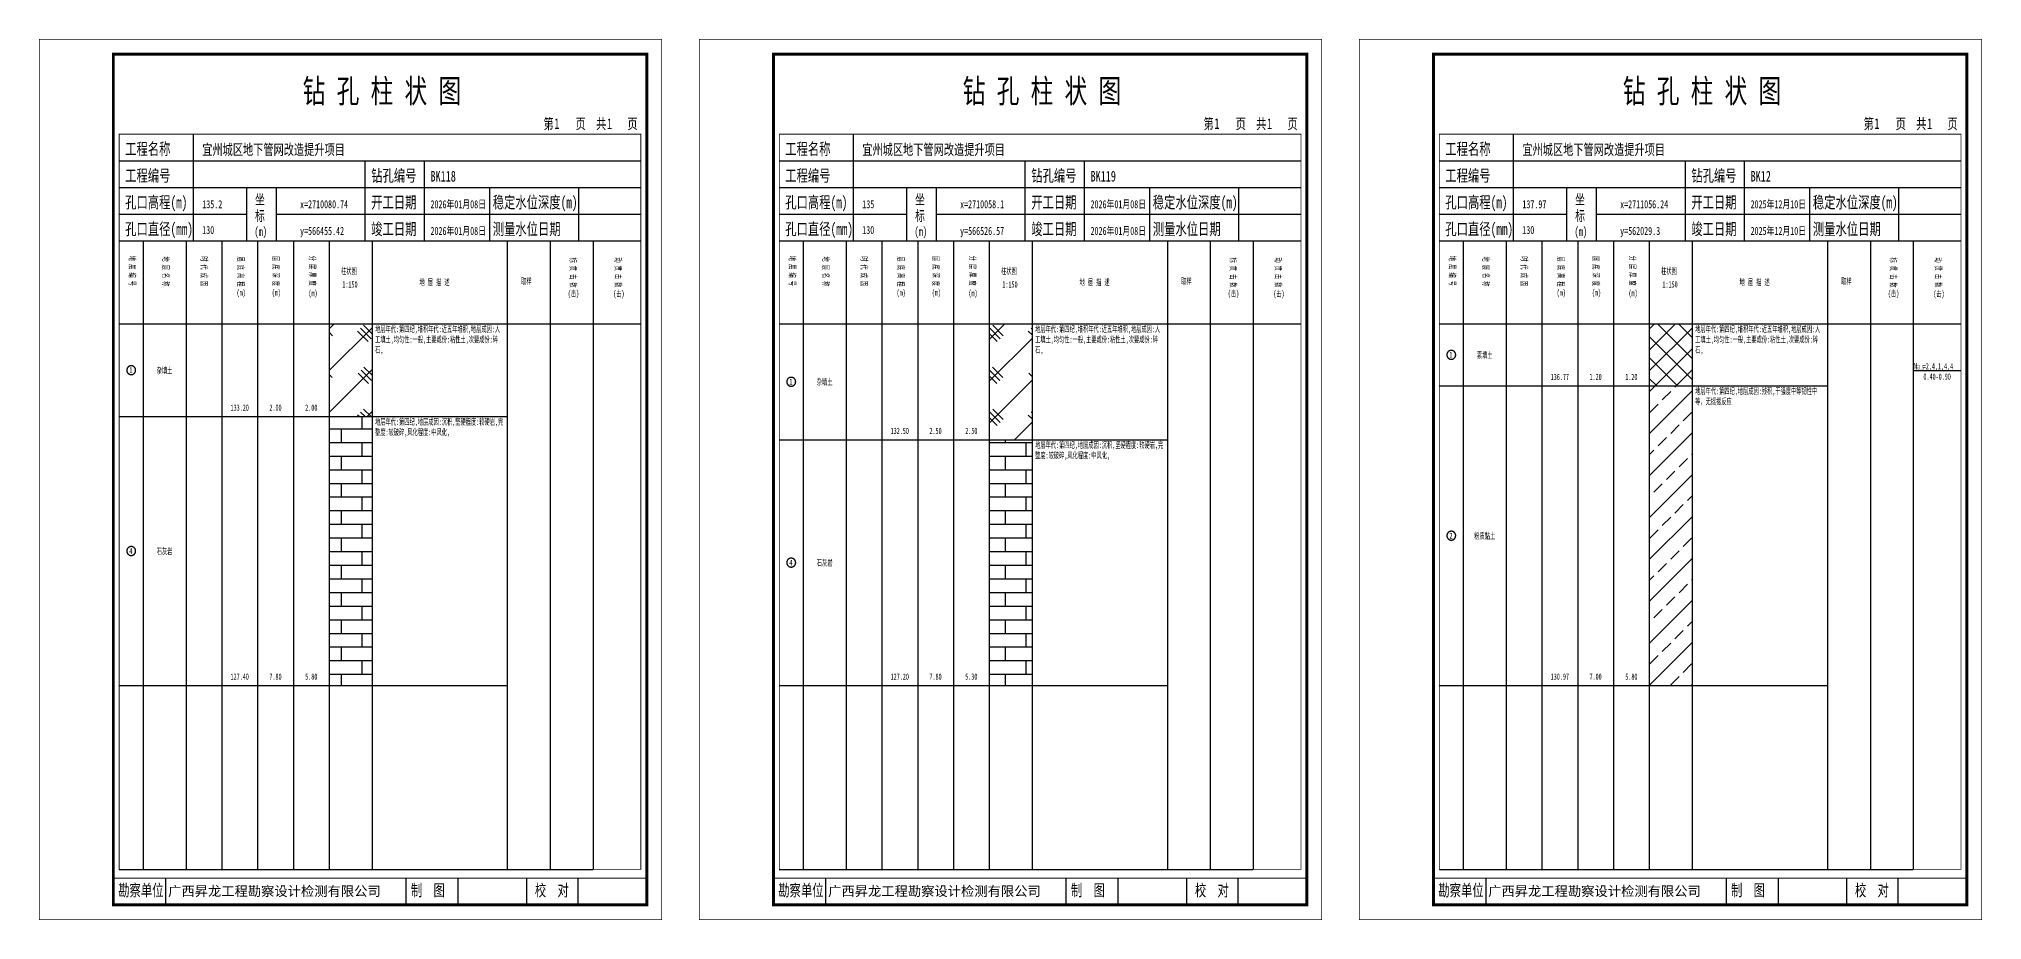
# Model space of a CAD drawing. Header units: millimetres. Extents: x 0 to 2711117, y 0 to 567555.
# Drawn here: x 4231 to 4887, y 0 to 297 of the extents above; entities that cross this region are included whole.
import ezdxf
from ezdxf.enums import TextEntityAlignment as Align

# ---------------------------------------------------------------- set-up
doc = ezdxf.new("R2010")
doc.units = ezdxf.units.MM
doc.layers.add('GICAD_POU_TEXTS', color=7, linetype='Continuous')
doc.layers.add('勘察点图例', color=7, linetype='Continuous')
doc.styles.add('HEAD_FONT', font='simfang.ttf', dxfattribs={"width": 0.6})
doc.styles.add('HEAD_FONT2', font='simfang.ttf', dxfattribs={"width": 0.6})
doc.styles.add('HT', font='simhei.ttf')
doc.styles.add('LZ_FONT', font='simfang.ttf', dxfattribs={"width": 0.7, "height": 8})
doc.styles.add('成果图图块', font='simfang.ttf', dxfattribs={"height": 2.5})
doc.styles.add('成果图表体', font='simfang.ttf', dxfattribs={"width": 0.6, "height": 2.1})
pattern_1 = [(45, (0, 0), (-7.071068, 7.071068), []), (135, (2.5, -1), (-14.14214, -14.14214), [5, -15]), (135, (1.5, -2), (-14.14214, -14.14214), [5, -15]), (135, (0.5, -3), (-14.14214, -14.14214), [5, -15]), (135, (16.5, -1), (-14.14214, -14.14214), [5, -15]), (135, (15.5, -2), (-14.14214, -14.14214), [5, -15]), (135, (14.5, -3), (-14.14214, -14.14214), [5, -15])]
pattern_2 = [(0, (0, 0), (0, 4.6), []), (90, (0, 0), (-7, 4.6), [4.6, -4.6])]

# ---------------------------------------------------------------- blocks, each defined once
blk = doc.blocks.new('BK118')
for p, q in [((52, 229), (52, 265)), ((27, 256), (203, 256)), ((110, 229), (110, 256)), ((130, 229), (130, 256)), ((27, 247), (203, 247)), ((70, 229), (70, 247)), ((80, 229), (80, 247)), ((152, 229), (152, 247)), ((182, 229), (182, 247)), ((27, 238), (70, 238)), ((80, 238), (203, 238)), ((27, 229), (35.05, 229)), ((35.05, 229), (35.05, 17)), ((35.05, 229), (49.53, 229)), ((49.53, 229), (49.53, 17)), ((49.53, 229), (61.6, 229)), ((61.6, 229), (61.6, 17)), ((61.6, 229), (73.68, 229)), ((73.68, 229), (73.68, 17)), ((73.68, 229), (85.75, 229)), ((85.75, 229), (85.75, 17)), ((85.75, 229), (97.82, 229)), ((97.82, 229), (97.82, 17)), ((97.82, 229), (112.3, 229)), ((112.3, 229), (112.3, 17)), ((112.3, 229), (157.93, 229)), ((157.93, 229), (157.93, 17)), ((157.93, 229), (172.42, 229)), ((172.42, 229), (172.42, 17)), ((172.42, 229), (186.9, 229)), ((186.9, 229), (186.9, 17)), ((186.9, 229), (203, 229)), ((27, 201), (203, 201)), ((27, 17), (35.05, 17)), ((35.05, 17), (49.53, 17)), ((42.74, 4.95), (42.74, 13.95)), ((42.74, 4.95), (42.74, 13.95)), ((49.53, 17), (61.6, 17)), ((61.6, 17), (73.68, 17)), ((73.68, 17), (85.75, 17)), ((85.75, 17), (97.82, 17)), ((97.82, 17), (112.3, 17)), ((112.3, 17), (157.93, 17)), ((123.83, 4.95), (123.83, 13.95)), ((141.38, 4.95), (141.38, 13.95)), ((157.93, 17), (172.42, 17)), ((164.48, 4.95), (164.48, 13.95)), ((172.42, 17), (186.9, 17)), ((181.84, 4.95), (181.84, 13.95)), ((181.84, 4.95), (181.84, 13.95))]:
    blk.add_line(p, q)
for points, const_width in [([(0, 0), (210, 0), (210, 297), (0, 297)], 0.25), ([(25, 5), (205, 5), (205, 292), (25, 292)], 1), ([(27, 265), (203, 265), (203, 17), (27, 17)], 0.3)]:
    blk.add_lwpolyline(points, close=True, dxfattribs=dict(const_width=const_width))
at = {"const_width": 0.3}
for points in [[(27, 229), (203, 229)], [(25, 14), (205, 14)]]:
    blk.add_lwpolyline(points, dxfattribs=at)
at = {"style": 'LZ_FONT', "width": 0.7}
for s, height, p in [('钻 孔 柱 状 图', 8, (88.9, 275.54)), ('第', 3.6, (170.12, 266.7)), ('1', 3.6, (173.78, 266.75)), ('页', 3.6, (180.96, 266.7)), ('共', 3.6, (187.88, 266.7)), ('1', 3.6, (191.54, 266.7)), ('页', 3.6, (198.44, 266.7)), ('工程名称', 4, (29, 258)), ('宜州城区地下管网改造提升项目', 3.6, (55, 258)), ('工程编号', 4, (29, 249)), ('钻孔编号', 4, (112, 249)), ('BK118', 3.6, (132, 249)), ('孔口高程(m)', 4, (29, 240)), ('135.2', 2.7, (55, 240)), ('坐', 3.5, (72.79, 241.24)), ('x=2710080.74', 2.7, (88, 240)), ('开工日期', 4, (112, 240)), ('2026年01月08日', 2.7, (132, 240)), ('稳定水位深度(m)', 4, (153, 240)), ('标', 3.5, (72.79, 235.7)), ('孔口直径(mm)', 4, (29, 231)), ('130', 2.7, (54.98, 231.31)), ('(m) ', 3, (72.59, 230.65)), ('y=566455.42', 2.7, (88, 231)), ('竣工日期', 4, (112, 231)), ('2026年01月08日', 2.7, (132, 231)), ('测量水位日期', 4, (153, 231)), ('勘察单位', 4, (26.65, 7.95)), ('制  图', 4, (125.4, 7.95)), ('校  对', 4, (167.22, 7.95))]:
    blk.add_text(s, height=height, dxfattribs=at).set_placement(p)
at = {"style": 'HT'}
blk.add_text('广西昇龙工程勘察设计检测有限公司', height=3.2865, dxfattribs=at).set_placement((43.48, 8.02))
at = {"char_height": 2.1, "width": 22.806, "attachment_point": 1, "rotation": 270, "style": 'HEAD_FONT'}
for s, insert in [('地 层 编 号', (32.46, 223.92)), ('地 层 名 称', (43.79, 223.76)), ('时 代 成 因', (56.67, 223.83)), ('层 底 高 程', (69.07, 223.71)), ('层 底 深 度', (80.9, 223.91)), ('分 层 厚 度', (93.26, 224.01)), ('标 贯 击 数', (181.21, 223.37)), ('动 贯 击 数', (196.38, 223.43))]:
    blk.add_mtext(s, dxfattribs=dict(at, insert=insert))
at = {"char_height": 2.1, "attachment_point": 1}
for s, insert, width, style in [('柱状图', (101.82, 219.87), 7.855, 'HEAD_FONT2'), ('地 层 描 述', (128.29, 216.11), 22.0781, 'HEAD_FONT2'), ('取样', (162.58, 216.44), 7.855, 'HEAD_FONT2'), ('(m)', (66.58, 212.56), 4.7944, 'HEAD_FONT'), ('(m)', (78.47, 212.61), 4.7944, 'HEAD_FONT'), ('(m)', (90.81, 212.43), 4.7944, 'HEAD_FONT'), ('1:150', (102.26, 215.36), 6.9223, 'HEAD_FONT2'), ('(击)', (178.33, 212.31), 7.855, 'HEAD_FONT2'), ('(击)', (193.64, 212.22), 7.855, 'HEAD_FONT2')]:
    blk.add_mtext(s, dxfattribs=dict(at, insert=insert, width=width, style=style))
blk = doc.blocks.new('BK118_0')
at = {"color": 7}
blk.add_polyline3d([(-1.5, 0.02, 0), (-1.5, -0.06, 0), (-1.49, -0.13, 0), (-1.48, -0.2, 0), (-1.47, -0.28, 0), (-1.46, -0.35, 0), (-1.44, -0.42, 0), (-1.41, -0.49, 0), (-1.39, -0.56, 0), (-1.36, -0.63, 0), (-1.32, -0.69, 0), (-1.29, -0.76, 0), (-1.25, -0.82, 0), (-1.2, -0.88, 0), (-1.16, -0.94, 0), (-1.11, -0.99, 0), (-1.06, -1.04, 0), (-1.01, -1.1, 0), (-0.95, -1.14, 0), (-0.89, -1.19, 0), (-0.83, -1.23, 0), (-0.77, -1.27, 0), (-0.71, -1.31, 0), (-0.64, -1.34, 0), (-0.57, -1.37, 0), (-0.51, -1.4, 0), (-0.44, -1.42, 0), (-0.36, -1.44, 0), (-0.29, -1.46, 0), (-0.22, -1.47, 0), (-0.15, -1.48, 0), (-0.07, -1.48, 0), (0, -1.48, 0), (0.07, -1.48, 0), (0.15, -1.48, 0), (0.22, -1.47, 0), (0.29, -1.46, 0), (0.36, -1.44, 0), (0.44, -1.42, 0), (0.51, -1.4, 0), (0.57, -1.37, 0), (0.64, -1.34, 0), (0.71, -1.31, 0), (0.77, -1.27, 0), (0.83, -1.23, 0), (0.89, -1.19, 0), (0.95, -1.14, 0), (1.01, -1.1, 0), (1.06, -1.04, 0), (1.11, -0.99, 0), (1.16, -0.94, 0), (1.2, -0.88, 0), (1.25, -0.82, 0), (1.29, -0.76, 0), (1.32, -0.69, 0), (1.36, -0.63, 0), (1.39, -0.56, 0), (1.41, -0.49, 0), (1.44, -0.42, 0), (1.46, -0.35, 0), (1.47, -0.28, 0), (1.48, -0.2, 0), (1.49, -0.13, 0), (1.5, -0.06, 0), (1.5, 0.02, 0), (1.5, 0.09, 0), (1.49, 0.16, 0), (1.48, 0.24, 0), (1.47, 0.31, 0), (1.46, 0.38, 0), (1.44, 0.45, 0), (1.41, 0.52, 0), (1.39, 0.59, 0), (1.36, 0.66, 0), (1.32, 0.72, 0), (1.29, 0.79, 0), (1.25, 0.85, 0), (1.2, 0.91, 0), (1.16, 0.97, 0), (1.11, 1.02, 0), (1.06, 1.08, 0), (1.01, 1.13, 0), (0.95, 1.18, 0), (0.89, 1.22, 0), (0.83, 1.26, 0), (0.77, 1.3, 0), (0.71, 1.34, 0), (0.64, 1.37, 0), (0.57, 1.4, 0), (0.51, 1.43, 0), (0.44, 1.45, 0), (0.36, 1.47, 0), (0.29, 1.49, 0), (0.22, 1.5, 0), (0.15, 1.51, 0), (0.07, 1.51, 0), (0, 1.52, 0), (-0.07, 1.51, 0), (-0.15, 1.51, 0), (-0.22, 1.5, 0), (-0.29, 1.49, 0), (-0.36, 1.47, 0), (-0.44, 1.45, 0), (-0.51, 1.43, 0), (-0.57, 1.4, 0), (-0.64, 1.37, 0), (-0.71, 1.34, 0), (-0.77, 1.3, 0), (-0.83, 1.26, 0), (-0.89, 1.22, 0), (-0.95, 1.18, 0), (-1.01, 1.13, 0), (-1.06, 1.08, 0), (-1.11, 1.02, 0), (-1.16, 0.97, 0), (-1.2, 0.91, 0), (-1.25, 0.85, 0), (-1.29, 0.79, 0), (-1.32, 0.72, 0), (-1.36, 0.66, 0), (-1.39, 0.59, 0), (-1.41, 0.52, 0), (-1.44, 0.45, 0), (-1.46, 0.38, 0), (-1.47, 0.31, 0), (-1.48, 0.24, 0), (-1.49, 0.16, 0), (-1.5, 0.09, 0), (-1.5, 0.02, 0)], dxfattribs=at)
at = {"layer": 'GICAD_POU_TEXTS', "color": 7, "style": '成果图图块', "width": 0.7}
blk.add_text('1', height=2, dxfattribs=at).set_placement((-0.09, -0.99), align=Align.CENTER)
blk = doc.blocks.new('BK118_1')
at = {"color": 7}
blk.add_polyline3d([(-1.5, 0.02, 0), (-1.5, -0.06, 0), (-1.49, -0.13, 0), (-1.48, -0.2, 0), (-1.47, -0.28, 0), (-1.46, -0.35, 0), (-1.44, -0.42, 0), (-1.41, -0.49, 0), (-1.39, -0.56, 0), (-1.36, -0.63, 0), (-1.32, -0.69, 0), (-1.29, -0.76, 0), (-1.25, -0.82, 0), (-1.2, -0.88, 0), (-1.16, -0.94, 0), (-1.11, -0.99, 0), (-1.06, -1.04, 0), (-1.01, -1.1, 0), (-0.95, -1.14, 0), (-0.89, -1.19, 0), (-0.83, -1.23, 0), (-0.77, -1.27, 0), (-0.71, -1.31, 0), (-0.64, -1.34, 0), (-0.57, -1.37, 0), (-0.51, -1.4, 0), (-0.44, -1.42, 0), (-0.36, -1.44, 0), (-0.29, -1.46, 0), (-0.22, -1.47, 0), (-0.15, -1.48, 0), (-0.07, -1.48, 0), (0, -1.48, 0), (0.07, -1.48, 0), (0.15, -1.48, 0), (0.22, -1.47, 0), (0.29, -1.46, 0), (0.36, -1.44, 0), (0.44, -1.42, 0), (0.51, -1.4, 0), (0.57, -1.37, 0), (0.64, -1.34, 0), (0.71, -1.31, 0), (0.77, -1.27, 0), (0.83, -1.23, 0), (0.89, -1.19, 0), (0.95, -1.14, 0), (1.01, -1.1, 0), (1.06, -1.04, 0), (1.11, -0.99, 0), (1.16, -0.94, 0), (1.2, -0.88, 0), (1.25, -0.82, 0), (1.29, -0.76, 0), (1.32, -0.69, 0), (1.36, -0.63, 0), (1.39, -0.56, 0), (1.41, -0.49, 0), (1.44, -0.42, 0), (1.46, -0.35, 0), (1.47, -0.28, 0), (1.48, -0.2, 0), (1.49, -0.13, 0), (1.5, -0.06, 0), (1.5, 0.02, 0), (1.5, 0.09, 0), (1.49, 0.16, 0), (1.48, 0.24, 0), (1.47, 0.31, 0), (1.46, 0.38, 0), (1.44, 0.45, 0), (1.41, 0.52, 0), (1.39, 0.59, 0), (1.36, 0.66, 0), (1.32, 0.72, 0), (1.29, 0.79, 0), (1.25, 0.85, 0), (1.2, 0.91, 0), (1.16, 0.97, 0), (1.11, 1.02, 0), (1.06, 1.08, 0), (1.01, 1.13, 0), (0.95, 1.18, 0), (0.89, 1.22, 0), (0.83, 1.26, 0), (0.77, 1.3, 0), (0.71, 1.34, 0), (0.64, 1.37, 0), (0.57, 1.4, 0), (0.51, 1.43, 0), (0.44, 1.45, 0), (0.36, 1.47, 0), (0.29, 1.49, 0), (0.22, 1.5, 0), (0.15, 1.51, 0), (0.07, 1.51, 0), (0, 1.52, 0), (-0.07, 1.51, 0), (-0.15, 1.51, 0), (-0.22, 1.5, 0), (-0.29, 1.49, 0), (-0.36, 1.47, 0), (-0.44, 1.45, 0), (-0.51, 1.43, 0), (-0.57, 1.4, 0), (-0.64, 1.37, 0), (-0.71, 1.34, 0), (-0.77, 1.3, 0), (-0.83, 1.26, 0), (-0.89, 1.22, 0), (-0.95, 1.18, 0), (-1.01, 1.13, 0), (-1.06, 1.08, 0), (-1.11, 1.02, 0), (-1.16, 0.97, 0), (-1.2, 0.91, 0), (-1.25, 0.85, 0), (-1.29, 0.79, 0), (-1.32, 0.72, 0), (-1.36, 0.66, 0), (-1.39, 0.59, 0), (-1.41, 0.52, 0), (-1.44, 0.45, 0), (-1.46, 0.38, 0), (-1.47, 0.31, 0), (-1.48, 0.24, 0), (-1.49, 0.16, 0), (-1.5, 0.09, 0), (-1.5, 0.02, 0)], dxfattribs=at)
at = {"layer": 'GICAD_POU_TEXTS', "color": 7, "style": '成果图图块', "width": 0.7}
blk.add_text('4', height=2, dxfattribs=at).set_placement((-0.09, -0.99), align=Align.CENTER)
blk = doc.blocks.new('BK119')
for p, q in [((52, 229), (52, 265)), ((27, 256), (203, 256)), ((110, 229), (110, 256)), ((130, 229), (130, 256)), ((27, 247), (203, 247)), ((70, 229), (70, 247)), ((80, 229), (80, 247)), ((152, 229), (152, 247)), ((182, 229), (182, 247)), ((27, 238), (70, 238)), ((80, 238), (203, 238)), ((27, 229), (35.05, 229)), ((35.05, 229), (35.05, 17)), ((35.05, 229), (49.53, 229)), ((49.53, 229), (49.53, 17)), ((49.53, 229), (61.6, 229)), ((61.6, 229), (61.6, 17)), ((61.6, 229), (73.68, 229)), ((73.68, 229), (73.68, 17)), ((73.68, 229), (85.75, 229)), ((85.75, 229), (85.75, 17)), ((85.75, 229), (97.82, 229)), ((97.82, 229), (97.82, 17)), ((97.82, 229), (112.3, 229)), ((112.3, 229), (112.3, 17)), ((112.3, 229), (157.93, 229)), ((157.93, 229), (157.93, 17)), ((157.93, 229), (172.42, 229)), ((172.42, 229), (172.42, 17)), ((172.42, 229), (186.9, 229)), ((186.9, 229), (186.9, 17)), ((186.9, 229), (203, 229)), ((27, 201), (203, 201)), ((27, 17), (35.05, 17)), ((35.05, 17), (49.53, 17)), ((42.74, 4.95), (42.74, 13.95)), ((42.74, 4.95), (42.74, 13.95)), ((49.53, 17), (61.6, 17)), ((61.6, 17), (73.68, 17)), ((73.68, 17), (85.75, 17)), ((85.75, 17), (97.82, 17)), ((97.82, 17), (112.3, 17)), ((112.3, 17), (157.93, 17)), ((123.83, 4.95), (123.83, 13.95)), ((141.38, 4.95), (141.38, 13.95)), ((157.93, 17), (172.42, 17)), ((164.48, 4.95), (164.48, 13.95)), ((172.42, 17), (186.9, 17)), ((181.84, 4.95), (181.84, 13.95)), ((181.84, 4.95), (181.84, 13.95))]:
    blk.add_line(p, q)
for points, const_width in [([(0, 0), (210, 0), (210, 297), (0, 297)], 0.25), ([(25, 5), (205, 5), (205, 292), (25, 292)], 1), ([(27, 265), (203, 265), (203, 17), (27, 17)], 0.3)]:
    blk.add_lwpolyline(points, close=True, dxfattribs=dict(const_width=const_width))
at = {"const_width": 0.3}
for points in [[(27, 229), (203, 229)], [(25, 14), (205, 14)]]:
    blk.add_lwpolyline(points, dxfattribs=at)
at = {"style": 'LZ_FONT', "width": 0.7}
for s, height, p in [('钻 孔 柱 状 图', 8, (88.9, 275.54)), ('第', 3.6, (170.12, 266.7)), ('1', 3.6, (173.78, 266.75)), ('页', 3.6, (180.96, 266.7)), ('共', 3.6, (187.88, 266.7)), ('1', 3.6, (191.54, 266.7)), ('页', 3.6, (198.44, 266.7)), ('工程名称', 4, (29, 258)), ('宜州城区地下管网改造提升项目', 3.6, (55, 258)), ('工程编号', 4, (29, 249)), ('钻孔编号', 4, (112, 249)), ('BK119', 3.6, (132, 249)), ('孔口高程(m)', 4, (29, 240)), ('135', 2.7, (55, 240)), ('坐', 3.5, (72.79, 241.24)), ('x=2710058.1', 2.7, (88, 240)), ('开工日期', 4, (112, 240)), ('2026年01月08日', 2.7, (132, 240)), ('稳定水位深度(m)', 4, (153, 240)), ('标', 3.5, (72.79, 235.7)), ('孔口直径(mm)', 4, (29, 231)), ('130', 2.7, (54.98, 231.31)), ('(m) ', 3, (72.59, 230.65)), ('y=566526.57', 2.7, (88, 231)), ('竣工日期', 4, (112, 231)), ('2026年01月08日', 2.7, (132, 231)), ('测量水位日期', 4, (153, 231)), ('勘察单位', 4, (26.65, 7.95)), ('制  图', 4, (125.4, 7.95)), ('校  对', 4, (167.22, 7.95))]:
    blk.add_text(s, height=height, dxfattribs=at).set_placement(p)
at = {"style": 'HT'}
blk.add_text('广西昇龙工程勘察设计检测有限公司', height=3.2865, dxfattribs=at).set_placement((43.48, 8.02))
at = {"char_height": 2.1, "width": 22.806, "attachment_point": 1, "rotation": 270, "style": 'HEAD_FONT'}
for s, insert in [('地 层 编 号', (32.46, 223.92)), ('地 层 名 称', (43.79, 223.76)), ('时 代 成 因', (56.67, 223.83)), ('层 底 高 程', (69.07, 223.71)), ('层 底 深 度', (80.9, 223.91)), ('分 层 厚 度', (93.26, 224.01)), ('标 贯 击 数', (181.21, 223.37)), ('动 贯 击 数', (196.38, 223.43))]:
    blk.add_mtext(s, dxfattribs=dict(at, insert=insert))
at = {"char_height": 2.1, "attachment_point": 1}
for s, insert, width, style in [('柱状图', (101.82, 219.87), 7.855, 'HEAD_FONT2'), ('地 层 描 述', (128.29, 216.11), 22.0781, 'HEAD_FONT2'), ('取样', (162.58, 216.44), 7.855, 'HEAD_FONT2'), ('(m)', (66.58, 212.56), 4.7944, 'HEAD_FONT'), ('(m)', (78.47, 212.61), 4.7944, 'HEAD_FONT'), ('(m)', (90.81, 212.43), 4.7944, 'HEAD_FONT'), ('1:150', (102.26, 215.36), 6.9223, 'HEAD_FONT2'), ('(击)', (178.33, 212.31), 7.855, 'HEAD_FONT2'), ('(击)', (193.64, 212.22), 7.855, 'HEAD_FONT2')]:
    blk.add_mtext(s, dxfattribs=dict(at, insert=insert, width=width, style=style))
blk = doc.blocks.new('BK119_0')
at = {"color": 7}
blk.add_polyline3d([(-1.5, 0.02, 0), (-1.5, -0.06, 0), (-1.49, -0.13, 0), (-1.48, -0.2, 0), (-1.47, -0.28, 0), (-1.46, -0.35, 0), (-1.44, -0.42, 0), (-1.41, -0.49, 0), (-1.39, -0.56, 0), (-1.36, -0.63, 0), (-1.32, -0.69, 0), (-1.29, -0.76, 0), (-1.25, -0.82, 0), (-1.2, -0.88, 0), (-1.16, -0.94, 0), (-1.11, -0.99, 0), (-1.06, -1.04, 0), (-1.01, -1.1, 0), (-0.95, -1.14, 0), (-0.89, -1.19, 0), (-0.83, -1.23, 0), (-0.77, -1.27, 0), (-0.71, -1.31, 0), (-0.64, -1.34, 0), (-0.57, -1.37, 0), (-0.51, -1.4, 0), (-0.44, -1.42, 0), (-0.36, -1.44, 0), (-0.29, -1.46, 0), (-0.22, -1.47, 0), (-0.15, -1.48, 0), (-0.07, -1.48, 0), (0, -1.48, 0), (0.07, -1.48, 0), (0.15, -1.48, 0), (0.22, -1.47, 0), (0.29, -1.46, 0), (0.36, -1.44, 0), (0.44, -1.42, 0), (0.51, -1.4, 0), (0.57, -1.37, 0), (0.64, -1.34, 0), (0.71, -1.31, 0), (0.77, -1.27, 0), (0.83, -1.23, 0), (0.89, -1.19, 0), (0.95, -1.14, 0), (1.01, -1.1, 0), (1.06, -1.04, 0), (1.11, -0.99, 0), (1.16, -0.94, 0), (1.2, -0.88, 0), (1.25, -0.82, 0), (1.29, -0.76, 0), (1.32, -0.69, 0), (1.36, -0.63, 0), (1.39, -0.56, 0), (1.41, -0.49, 0), (1.44, -0.42, 0), (1.46, -0.35, 0), (1.47, -0.28, 0), (1.48, -0.2, 0), (1.49, -0.13, 0), (1.5, -0.06, 0), (1.5, 0.02, 0), (1.5, 0.09, 0), (1.49, 0.16, 0), (1.48, 0.24, 0), (1.47, 0.31, 0), (1.46, 0.38, 0), (1.44, 0.45, 0), (1.41, 0.52, 0), (1.39, 0.59, 0), (1.36, 0.66, 0), (1.32, 0.72, 0), (1.29, 0.79, 0), (1.25, 0.85, 0), (1.2, 0.91, 0), (1.16, 0.97, 0), (1.11, 1.02, 0), (1.06, 1.08, 0), (1.01, 1.13, 0), (0.95, 1.18, 0), (0.89, 1.22, 0), (0.83, 1.26, 0), (0.77, 1.3, 0), (0.71, 1.34, 0), (0.64, 1.37, 0), (0.57, 1.4, 0), (0.51, 1.43, 0), (0.44, 1.45, 0), (0.36, 1.47, 0), (0.29, 1.49, 0), (0.22, 1.5, 0), (0.15, 1.51, 0), (0.07, 1.51, 0), (0, 1.52, 0), (-0.07, 1.51, 0), (-0.15, 1.51, 0), (-0.22, 1.5, 0), (-0.29, 1.49, 0), (-0.36, 1.47, 0), (-0.44, 1.45, 0), (-0.51, 1.43, 0), (-0.57, 1.4, 0), (-0.64, 1.37, 0), (-0.71, 1.34, 0), (-0.77, 1.3, 0), (-0.83, 1.26, 0), (-0.89, 1.22, 0), (-0.95, 1.18, 0), (-1.01, 1.13, 0), (-1.06, 1.08, 0), (-1.11, 1.02, 0), (-1.16, 0.97, 0), (-1.2, 0.91, 0), (-1.25, 0.85, 0), (-1.29, 0.79, 0), (-1.32, 0.72, 0), (-1.36, 0.66, 0), (-1.39, 0.59, 0), (-1.41, 0.52, 0), (-1.44, 0.45, 0), (-1.46, 0.38, 0), (-1.47, 0.31, 0), (-1.48, 0.24, 0), (-1.49, 0.16, 0), (-1.5, 0.09, 0), (-1.5, 0.02, 0)], dxfattribs=at)
at = {"layer": 'GICAD_POU_TEXTS', "color": 7, "style": '成果图图块', "width": 0.7}
blk.add_text('1', height=2, dxfattribs=at).set_placement((-0.09, -0.99), align=Align.CENTER)
blk = doc.blocks.new('BK119_1')
at = {"color": 7}
blk.add_polyline3d([(-1.5, 0.02, 0), (-1.5, -0.06, 0), (-1.49, -0.13, 0), (-1.48, -0.2, 0), (-1.47, -0.28, 0), (-1.46, -0.35, 0), (-1.44, -0.42, 0), (-1.41, -0.49, 0), (-1.39, -0.56, 0), (-1.36, -0.63, 0), (-1.32, -0.69, 0), (-1.29, -0.76, 0), (-1.25, -0.82, 0), (-1.2, -0.88, 0), (-1.16, -0.94, 0), (-1.11, -0.99, 0), (-1.06, -1.04, 0), (-1.01, -1.1, 0), (-0.95, -1.14, 0), (-0.89, -1.19, 0), (-0.83, -1.23, 0), (-0.77, -1.27, 0), (-0.71, -1.31, 0), (-0.64, -1.34, 0), (-0.57, -1.37, 0), (-0.51, -1.4, 0), (-0.44, -1.42, 0), (-0.36, -1.44, 0), (-0.29, -1.46, 0), (-0.22, -1.47, 0), (-0.15, -1.48, 0), (-0.07, -1.48, 0), (0, -1.48, 0), (0.07, -1.48, 0), (0.15, -1.48, 0), (0.22, -1.47, 0), (0.29, -1.46, 0), (0.36, -1.44, 0), (0.44, -1.42, 0), (0.51, -1.4, 0), (0.57, -1.37, 0), (0.64, -1.34, 0), (0.71, -1.31, 0), (0.77, -1.27, 0), (0.83, -1.23, 0), (0.89, -1.19, 0), (0.95, -1.14, 0), (1.01, -1.1, 0), (1.06, -1.04, 0), (1.11, -0.99, 0), (1.16, -0.94, 0), (1.2, -0.88, 0), (1.25, -0.82, 0), (1.29, -0.76, 0), (1.32, -0.69, 0), (1.36, -0.63, 0), (1.39, -0.56, 0), (1.41, -0.49, 0), (1.44, -0.42, 0), (1.46, -0.35, 0), (1.47, -0.28, 0), (1.48, -0.2, 0), (1.49, -0.13, 0), (1.5, -0.06, 0), (1.5, 0.02, 0), (1.5, 0.09, 0), (1.49, 0.16, 0), (1.48, 0.24, 0), (1.47, 0.31, 0), (1.46, 0.38, 0), (1.44, 0.45, 0), (1.41, 0.52, 0), (1.39, 0.59, 0), (1.36, 0.66, 0), (1.32, 0.72, 0), (1.29, 0.79, 0), (1.25, 0.85, 0), (1.2, 0.91, 0), (1.16, 0.97, 0), (1.11, 1.02, 0), (1.06, 1.08, 0), (1.01, 1.13, 0), (0.95, 1.18, 0), (0.89, 1.22, 0), (0.83, 1.26, 0), (0.77, 1.3, 0), (0.71, 1.34, 0), (0.64, 1.37, 0), (0.57, 1.4, 0), (0.51, 1.43, 0), (0.44, 1.45, 0), (0.36, 1.47, 0), (0.29, 1.49, 0), (0.22, 1.5, 0), (0.15, 1.51, 0), (0.07, 1.51, 0), (0, 1.52, 0), (-0.07, 1.51, 0), (-0.15, 1.51, 0), (-0.22, 1.5, 0), (-0.29, 1.49, 0), (-0.36, 1.47, 0), (-0.44, 1.45, 0), (-0.51, 1.43, 0), (-0.57, 1.4, 0), (-0.64, 1.37, 0), (-0.71, 1.34, 0), (-0.77, 1.3, 0), (-0.83, 1.26, 0), (-0.89, 1.22, 0), (-0.95, 1.18, 0), (-1.01, 1.13, 0), (-1.06, 1.08, 0), (-1.11, 1.02, 0), (-1.16, 0.97, 0), (-1.2, 0.91, 0), (-1.25, 0.85, 0), (-1.29, 0.79, 0), (-1.32, 0.72, 0), (-1.36, 0.66, 0), (-1.39, 0.59, 0), (-1.41, 0.52, 0), (-1.44, 0.45, 0), (-1.46, 0.38, 0), (-1.47, 0.31, 0), (-1.48, 0.24, 0), (-1.49, 0.16, 0), (-1.5, 0.09, 0), (-1.5, 0.02, 0)], dxfattribs=at)
at = {"layer": 'GICAD_POU_TEXTS', "color": 7, "style": '成果图图块', "width": 0.7}
blk.add_text('4', height=2, dxfattribs=at).set_placement((-0.09, -0.99), align=Align.CENTER)
blk = doc.blocks.new('BK12')
for p, q in [((52, 229), (52, 265)), ((27, 256), (203, 256)), ((110, 229), (110, 256)), ((130, 229), (130, 256)), ((27, 247), (203, 247)), ((70, 229), (70, 247)), ((80, 229), (80, 247)), ((152, 229), (152, 247)), ((182, 229), (182, 247)), ((27, 238), (70, 238)), ((80, 238), (203, 238)), ((27, 229), (35.05, 229)), ((35.05, 229), (35.05, 17)), ((35.05, 229), (49.53, 229)), ((49.53, 229), (49.53, 17)), ((49.53, 229), (61.6, 229)), ((61.6, 229), (61.6, 17)), ((61.6, 229), (73.68, 229)), ((73.68, 229), (73.68, 17)), ((73.68, 229), (85.75, 229)), ((85.75, 229), (85.75, 17)), ((85.75, 229), (97.82, 229)), ((97.82, 229), (97.82, 17)), ((97.82, 229), (112.3, 229)), ((112.3, 229), (112.3, 17)), ((112.3, 229), (157.93, 229)), ((157.93, 229), (157.93, 17)), ((157.93, 229), (172.42, 229)), ((172.42, 229), (172.42, 17)), ((172.42, 229), (186.9, 229)), ((186.9, 229), (186.9, 17)), ((186.9, 229), (203, 229)), ((27, 201), (203, 201)), ((27, 17), (35.05, 17)), ((35.05, 17), (49.53, 17)), ((42.74, 4.95), (42.74, 13.95)), ((42.74, 4.95), (42.74, 13.95)), ((49.53, 17), (61.6, 17)), ((61.6, 17), (73.68, 17)), ((73.68, 17), (85.75, 17)), ((85.75, 17), (97.82, 17)), ((97.82, 17), (112.3, 17)), ((112.3, 17), (157.93, 17)), ((123.83, 4.95), (123.83, 13.95)), ((141.38, 4.95), (141.38, 13.95)), ((157.93, 17), (172.42, 17)), ((164.48, 4.95), (164.48, 13.95)), ((172.42, 17), (186.9, 17)), ((181.84, 4.95), (181.84, 13.95)), ((181.84, 4.95), (181.84, 13.95))]:
    blk.add_line(p, q)
for points, const_width in [([(0, 0), (210, 0), (210, 297), (0, 297)], 0.25), ([(25, 5), (205, 5), (205, 292), (25, 292)], 1), ([(27, 265), (203, 265), (203, 17), (27, 17)], 0.3)]:
    blk.add_lwpolyline(points, close=True, dxfattribs=dict(const_width=const_width))
at = {"const_width": 0.3}
for points in [[(27, 229), (203, 229)], [(25, 14), (205, 14)]]:
    blk.add_lwpolyline(points, dxfattribs=at)
at = {"style": 'LZ_FONT', "width": 0.7}
for s, height, p in [('钻 孔 柱 状 图', 8, (88.9, 275.54)), ('第', 3.6, (170.12, 266.7)), ('1', 3.6, (173.78, 266.75)), ('页', 3.6, (180.96, 266.7)), ('共', 3.6, (187.88, 266.7)), ('1', 3.6, (191.54, 266.7)), ('页', 3.6, (198.44, 266.7)), ('工程名称', 4, (29, 258)), ('宜州城区地下管网改造提升项目', 3.6, (55, 258)), ('工程编号', 4, (29, 249)), ('钻孔编号', 4, (112, 249)), ('BK12', 3.6, (132, 249)), ('孔口高程(m)', 4, (29, 240)), ('137.97', 2.7, (55, 240)), ('坐', 3.5, (72.79, 241.24)), ('x=2711056.24', 2.7, (88, 240)), ('开工日期', 4, (112, 240)), ('2025年12月10日', 2.7, (132, 240)), ('稳定水位深度(m)', 4, (153, 240)), ('标', 3.5, (72.79, 235.7)), ('孔口直径(mm)', 4, (29, 231)), ('130', 2.7, (54.98, 231.31)), ('(m) ', 3, (72.59, 230.65)), ('y=562029.3', 2.7, (88, 231)), ('竣工日期', 4, (112, 231)), ('2025年12月10日', 2.7, (132, 231)), ('测量水位日期', 4, (153, 231)), ('勘察单位', 4, (26.65, 7.95)), ('制  图', 4, (125.4, 7.95)), ('校  对', 4, (167.22, 7.95))]:
    blk.add_text(s, height=height, dxfattribs=at).set_placement(p)
at = {"style": 'HT'}
blk.add_text('广西昇龙工程勘察设计检测有限公司', height=3.2865, dxfattribs=at).set_placement((43.48, 8.02))
at = {"char_height": 2.1, "width": 22.806, "attachment_point": 1, "rotation": 270, "style": 'HEAD_FONT'}
for s, insert in [('地 层 编 号', (32.46, 223.92)), ('地 层 名 称', (43.79, 223.76)), ('时 代 成 因', (56.67, 223.83)), ('层 底 高 程', (69.07, 223.71)), ('层 底 深 度', (80.9, 223.91)), ('分 层 厚 度', (93.26, 224.01)), ('标 贯 击 数', (181.21, 223.37)), ('动 贯 击 数', (196.38, 223.43))]:
    blk.add_mtext(s, dxfattribs=dict(at, insert=insert))
at = {"char_height": 2.1, "attachment_point": 1}
for s, insert, width, style in [('柱状图', (101.82, 219.87), 7.855, 'HEAD_FONT2'), ('地 层 描 述', (128.29, 216.11), 22.0781, 'HEAD_FONT2'), ('取样', (162.58, 216.44), 7.855, 'HEAD_FONT2'), ('(m)', (66.58, 212.56), 4.7944, 'HEAD_FONT'), ('(m)', (78.47, 212.61), 4.7944, 'HEAD_FONT'), ('(m)', (90.81, 212.43), 4.7944, 'HEAD_FONT'), ('1:150', (102.26, 215.36), 6.9223, 'HEAD_FONT2'), ('(击)', (178.33, 212.31), 7.855, 'HEAD_FONT2'), ('(击)', (193.64, 212.22), 7.855, 'HEAD_FONT2')]:
    blk.add_mtext(s, dxfattribs=dict(at, insert=insert, width=width, style=style))
blk = doc.blocks.new('BK12_0')
at = {"color": 7}
blk.add_polyline3d([(-1.5, 0.02, 0), (-1.5, -0.06, 0), (-1.49, -0.13, 0), (-1.48, -0.2, 0), (-1.47, -0.28, 0), (-1.46, -0.35, 0), (-1.44, -0.42, 0), (-1.41, -0.49, 0), (-1.39, -0.56, 0), (-1.36, -0.63, 0), (-1.32, -0.69, 0), (-1.29, -0.76, 0), (-1.25, -0.82, 0), (-1.2, -0.88, 0), (-1.16, -0.94, 0), (-1.11, -0.99, 0), (-1.06, -1.04, 0), (-1.01, -1.1, 0), (-0.95, -1.14, 0), (-0.89, -1.19, 0), (-0.83, -1.23, 0), (-0.77, -1.27, 0), (-0.71, -1.31, 0), (-0.64, -1.34, 0), (-0.57, -1.37, 0), (-0.51, -1.4, 0), (-0.44, -1.42, 0), (-0.36, -1.44, 0), (-0.29, -1.46, 0), (-0.22, -1.47, 0), (-0.15, -1.48, 0), (-0.07, -1.48, 0), (0, -1.48, 0), (0.07, -1.48, 0), (0.15, -1.48, 0), (0.22, -1.47, 0), (0.29, -1.46, 0), (0.36, -1.44, 0), (0.44, -1.42, 0), (0.51, -1.4, 0), (0.57, -1.37, 0), (0.64, -1.34, 0), (0.71, -1.31, 0), (0.77, -1.27, 0), (0.83, -1.23, 0), (0.89, -1.19, 0), (0.95, -1.14, 0), (1.01, -1.1, 0), (1.06, -1.04, 0), (1.11, -0.99, 0), (1.16, -0.94, 0), (1.2, -0.88, 0), (1.25, -0.82, 0), (1.29, -0.76, 0), (1.32, -0.69, 0), (1.36, -0.63, 0), (1.39, -0.56, 0), (1.41, -0.49, 0), (1.44, -0.42, 0), (1.46, -0.35, 0), (1.47, -0.28, 0), (1.48, -0.2, 0), (1.49, -0.13, 0), (1.5, -0.06, 0), (1.5, 0.02, 0), (1.5, 0.09, 0), (1.49, 0.16, 0), (1.48, 0.24, 0), (1.47, 0.31, 0), (1.46, 0.38, 0), (1.44, 0.45, 0), (1.41, 0.52, 0), (1.39, 0.59, 0), (1.36, 0.66, 0), (1.32, 0.72, 0), (1.29, 0.79, 0), (1.25, 0.85, 0), (1.2, 0.91, 0), (1.16, 0.97, 0), (1.11, 1.02, 0), (1.06, 1.08, 0), (1.01, 1.13, 0), (0.95, 1.18, 0), (0.89, 1.22, 0), (0.83, 1.26, 0), (0.77, 1.3, 0), (0.71, 1.34, 0), (0.64, 1.37, 0), (0.57, 1.4, 0), (0.51, 1.43, 0), (0.44, 1.45, 0), (0.36, 1.47, 0), (0.29, 1.49, 0), (0.22, 1.5, 0), (0.15, 1.51, 0), (0.07, 1.51, 0), (0, 1.52, 0), (-0.07, 1.51, 0), (-0.15, 1.51, 0), (-0.22, 1.5, 0), (-0.29, 1.49, 0), (-0.36, 1.47, 0), (-0.44, 1.45, 0), (-0.51, 1.43, 0), (-0.57, 1.4, 0), (-0.64, 1.37, 0), (-0.71, 1.34, 0), (-0.77, 1.3, 0), (-0.83, 1.26, 0), (-0.89, 1.22, 0), (-0.95, 1.18, 0), (-1.01, 1.13, 0), (-1.06, 1.08, 0), (-1.11, 1.02, 0), (-1.16, 0.97, 0), (-1.2, 0.91, 0), (-1.25, 0.85, 0), (-1.29, 0.79, 0), (-1.32, 0.72, 0), (-1.36, 0.66, 0), (-1.39, 0.59, 0), (-1.41, 0.52, 0), (-1.44, 0.45, 0), (-1.46, 0.38, 0), (-1.47, 0.31, 0), (-1.48, 0.24, 0), (-1.49, 0.16, 0), (-1.5, 0.09, 0), (-1.5, 0.02, 0)], dxfattribs=at)
at = {"layer": 'GICAD_POU_TEXTS', "color": 7, "style": '成果图图块', "width": 0.7}
blk.add_text('1', height=2, dxfattribs=at).set_placement((-0.09, -0.99), align=Align.CENTER)
blk = doc.blocks.new('BK12_1')
at = {"color": 7}
blk.add_polyline3d([(-1.5, 0.02, 0), (-1.5, -0.06, 0), (-1.49, -0.13, 0), (-1.48, -0.2, 0), (-1.47, -0.28, 0), (-1.46, -0.35, 0), (-1.44, -0.42, 0), (-1.41, -0.49, 0), (-1.39, -0.56, 0), (-1.36, -0.63, 0), (-1.32, -0.69, 0), (-1.29, -0.76, 0), (-1.25, -0.82, 0), (-1.2, -0.88, 0), (-1.16, -0.94, 0), (-1.11, -0.99, 0), (-1.06, -1.04, 0), (-1.01, -1.1, 0), (-0.95, -1.14, 0), (-0.89, -1.19, 0), (-0.83, -1.23, 0), (-0.77, -1.27, 0), (-0.71, -1.31, 0), (-0.64, -1.34, 0), (-0.57, -1.37, 0), (-0.51, -1.4, 0), (-0.44, -1.42, 0), (-0.36, -1.44, 0), (-0.29, -1.46, 0), (-0.22, -1.47, 0), (-0.15, -1.48, 0), (-0.07, -1.48, 0), (0, -1.48, 0), (0.07, -1.48, 0), (0.15, -1.48, 0), (0.22, -1.47, 0), (0.29, -1.46, 0), (0.36, -1.44, 0), (0.44, -1.42, 0), (0.51, -1.4, 0), (0.57, -1.37, 0), (0.64, -1.34, 0), (0.71, -1.31, 0), (0.77, -1.27, 0), (0.83, -1.23, 0), (0.89, -1.19, 0), (0.95, -1.14, 0), (1.01, -1.1, 0), (1.06, -1.04, 0), (1.11, -0.99, 0), (1.16, -0.94, 0), (1.2, -0.88, 0), (1.25, -0.82, 0), (1.29, -0.76, 0), (1.32, -0.69, 0), (1.36, -0.63, 0), (1.39, -0.56, 0), (1.41, -0.49, 0), (1.44, -0.42, 0), (1.46, -0.35, 0), (1.47, -0.28, 0), (1.48, -0.2, 0), (1.49, -0.13, 0), (1.5, -0.06, 0), (1.5, 0.02, 0), (1.5, 0.09, 0), (1.49, 0.16, 0), (1.48, 0.24, 0), (1.47, 0.31, 0), (1.46, 0.38, 0), (1.44, 0.45, 0), (1.41, 0.52, 0), (1.39, 0.59, 0), (1.36, 0.66, 0), (1.32, 0.72, 0), (1.29, 0.79, 0), (1.25, 0.85, 0), (1.2, 0.91, 0), (1.16, 0.97, 0), (1.11, 1.02, 0), (1.06, 1.08, 0), (1.01, 1.13, 0), (0.95, 1.18, 0), (0.89, 1.22, 0), (0.83, 1.26, 0), (0.77, 1.3, 0), (0.71, 1.34, 0), (0.64, 1.37, 0), (0.57, 1.4, 0), (0.51, 1.43, 0), (0.44, 1.45, 0), (0.36, 1.47, 0), (0.29, 1.49, 0), (0.22, 1.5, 0), (0.15, 1.51, 0), (0.07, 1.51, 0), (0, 1.52, 0), (-0.07, 1.51, 0), (-0.15, 1.51, 0), (-0.22, 1.5, 0), (-0.29, 1.49, 0), (-0.36, 1.47, 0), (-0.44, 1.45, 0), (-0.51, 1.43, 0), (-0.57, 1.4, 0), (-0.64, 1.37, 0), (-0.71, 1.34, 0), (-0.77, 1.3, 0), (-0.83, 1.26, 0), (-0.89, 1.22, 0), (-0.95, 1.18, 0), (-1.01, 1.13, 0), (-1.06, 1.08, 0), (-1.11, 1.02, 0), (-1.16, 0.97, 0), (-1.2, 0.91, 0), (-1.25, 0.85, 0), (-1.29, 0.79, 0), (-1.32, 0.72, 0), (-1.36, 0.66, 0), (-1.39, 0.59, 0), (-1.41, 0.52, 0), (-1.44, 0.45, 0), (-1.46, 0.38, 0), (-1.47, 0.31, 0), (-1.48, 0.24, 0), (-1.49, 0.16, 0), (-1.5, 0.09, 0), (-1.5, 0.02, 0)], dxfattribs=at)
at = {"layer": 'GICAD_POU_TEXTS', "color": 7, "style": '成果图图块', "width": 0.7}
blk.add_text('2', height=2, dxfattribs=at).set_placement((-0.09, -0.99), align=Align.CENTER)

msp = doc.modelspace()

# ---------------------------------------------------------------- hatches: boundary and pattern name
at = {"layer": '勘察点图例'}
h = msp.add_hatch(dxfattribs=at)
h.set_pattern_fill('GKZTT', color=256, scale=0.5, style=0, pattern_type=2)
h.set_pattern_definition(pattern_1)
h.paths.add_polyline_path([(4328.86, 169.72), (4343.35, 169.72), (4343.35, 201), (4328.86, 201)])
h = msp.add_hatch(dxfattribs=at)
h.set_pattern_fill('GKZTT', color=256, scale=0.5, style=0, pattern_type=2)
h.set_pattern_definition(pattern_1)
h.paths.add_polyline_path([(4551.55, 161.9), (4566.03, 161.9), (4566.03, 201), (4551.55, 201)])
h = msp.add_hatch(dxfattribs=at)
h.set_pattern_fill('GKSTT', color=256, scale=0.5, style=0, pattern_type=2)
h.set_pattern_definition([(45, (0, 0), (-3.535534, 3.535534), []), (135, (0, 0), (-3.535534, -3.535534), [])])
h.paths.add_polyline_path([(4774.23, 180.09), (4788.72, 180.09), (4788.72, 201), (4774.23, 201)])
h = msp.add_hatch(dxfattribs=at)
h.set_pattern_fill('GKFZNT', color=256, scale=0.5, style=0, pattern_type=2)
h.set_pattern_definition([(45, (0, 0), (-7.071068, 7.071068), []), (45, (7.071, 0), (-7.071068, 7.071068), [4, -2])])
h.paths.add_polyline_path([(4774.23, 79), (4788.72, 79), (4788.72, 180.09), (4774.23, 180.09)])
h = msp.add_hatch(dxfattribs=at)
h.set_pattern_fill('GKSHY', color=256, scale=0.5, style=0, pattern_type=2)
h.set_pattern_definition(pattern_2)
h.paths.add_polyline_path([(4328.86, 79), (4343.35, 79), (4343.35, 169.72), (4328.86, 169.72)])
h = msp.add_hatch(dxfattribs=at)
h.set_pattern_fill('GKSHY', color=256, scale=0.5, style=0, pattern_type=2)
h.set_pattern_definition(pattern_2)
h.paths.add_polyline_path([(4551.55, 79), (4566.03, 79), (4566.03, 161.9), (4551.55, 161.9)])

# ---------------------------------------------------------------- linework, layer by layer
for p, q in [((4863.32, 185.31), (4879.42, 185.31)), ((4703.42, 180.09), (4788.72, 180.09)), ((4788.72, 180.09), (4834.35, 180.09)), ((4258.04, 169.72), (4343.35, 169.72)), ((4343.35, 169.72), (4388.98, 169.72)), ((4480.73, 161.9), (4566.03, 161.9)), ((4566.03, 161.9), (4611.66, 161.9)), ((4258.04, 79), (4343.35, 79)), ((4343.35, 79), (4388.98, 79)), ((4480.73, 79), (4566.03, 79)), ((4566.03, 79), (4611.66, 79)), ((4703.42, 79), (4788.72, 79)), ((4788.72, 79), (4834.35, 79))]:
    msp.add_line(p, q, dxfattribs=at)

# ---------------------------------------------------------------- block references
for name, p in [('BK118', (4231.04, 0)), ('BK119', (4453.73, 0)), ('BK12', (4676.42, 0)), ('BK12_0', (4707.44, 190.54)), ('BK118_0', (4262.07, 185.36)), ('BK119_0', (4484.75, 181.45)), ('BK118_1', (4262.07, 124.36)), ('BK12_1', (4707.44, 129.54)), ('BK119_1', (4484.75, 120.45))]:
    msp.add_blockref(name, p, dxfattribs=at)

# ---------------------------------------------------------------- texts
at = {"layer": '勘察点图例', "style": '成果图表体', "width": 0.6}
for s, p in [('素填土', (4718.71, 190.54)), ('杂填土', (4273.33, 185.36)), ('136.77', (4744.06, 183.09)), ('1.20', (4756.13, 183.09)), ('1.20', (4768.2, 183.09)), ('0.40-0.90', (4871.37, 183.21)), ('杂填土', (4496.02, 181.45)), ('133.20', (4298.68, 172.72)), ('2.00', (4310.75, 172.72)), ('2.00', (4322.83, 172.72)), ('132.50', (4521.37, 164.9)), ('2.50', (4533.44, 164.9)), ('2.50', (4545.51, 164.9)), ('石灰岩', (4273.33, 124.36)), ('粉质黏土', (4718.71, 129.54)), ('石灰岩', (4496.02, 120.45)), ('127.40', (4298.68, 82)), ('7.80', (4310.75, 82)), ('5.80', (4322.83, 82)), ('127.20', (4521.37, 82)), ('7.80', (4533.44, 82)), ('5.30', (4545.51, 82)), ('130.97', (4744.06, 82)), ('7.00', (4756.13, 82)), ('5.80', (4768.2, 82))]:
    msp.add_text(s, height=2.1, dxfattribs=at).set_placement(p, align=Align.MIDDLE)
for s, height, p in [('N', 2.1, (4863.52, 185.64)), ('63.5', 1.4, (4864.22, 185.64)), ('=', 2.1, (4866.52, 185.64))]:
    msp.add_text(s, height=height, dxfattribs=at).set_placement(p)
at = {"layer": '勘察点图例', "char_height": 2.1, "attachment_point": 1, "style": '成果图表体'}
for s, insert, width in [('地层年代:第四纪,堆积年代:近五年堆积,地层成因:人工填土,均匀性:一般,主要成份:粘性土,次要成份:碎石,', (4344.35, 200.3), 43.6296), ('地层年代:第四纪,堆积年代:近五年堆积,地层成因:人工填土,均匀性:一般,主要成份:粘性土,次要成份:碎石,', (4567.03, 200.3), 43.6296), ('地层年代:第四纪,堆积年代:近五年堆积,地层成因:人工填土,均匀性:一般,主要成份:粘性土,次要成份:碎石,', (4789.72, 200.3), 43.6296), ('2,4,1,4,4', (4867.52, 187.74), 4), ('地层年代:第四纪,地层成因:残积,干强度中等韧性中等，无摇振反应', (4789.72, 179.39), 43.6296), ('地层年代:第四纪,地层成因:沉积,坚硬程度:较硬岩,完整度:较破碎,风化程度:中风化,', (4344.35, 169.02), 43.6296), ('地层年代:第四纪,地层成因:沉积,坚硬程度:较硬岩,完整度:较破碎,风化程度:中风化,', (4567.03, 161.2), 43.6296)]:
    msp.add_mtext(s, dxfattribs=dict(at, insert=insert, width=width))

doc.saveas('drawing.dxf')
